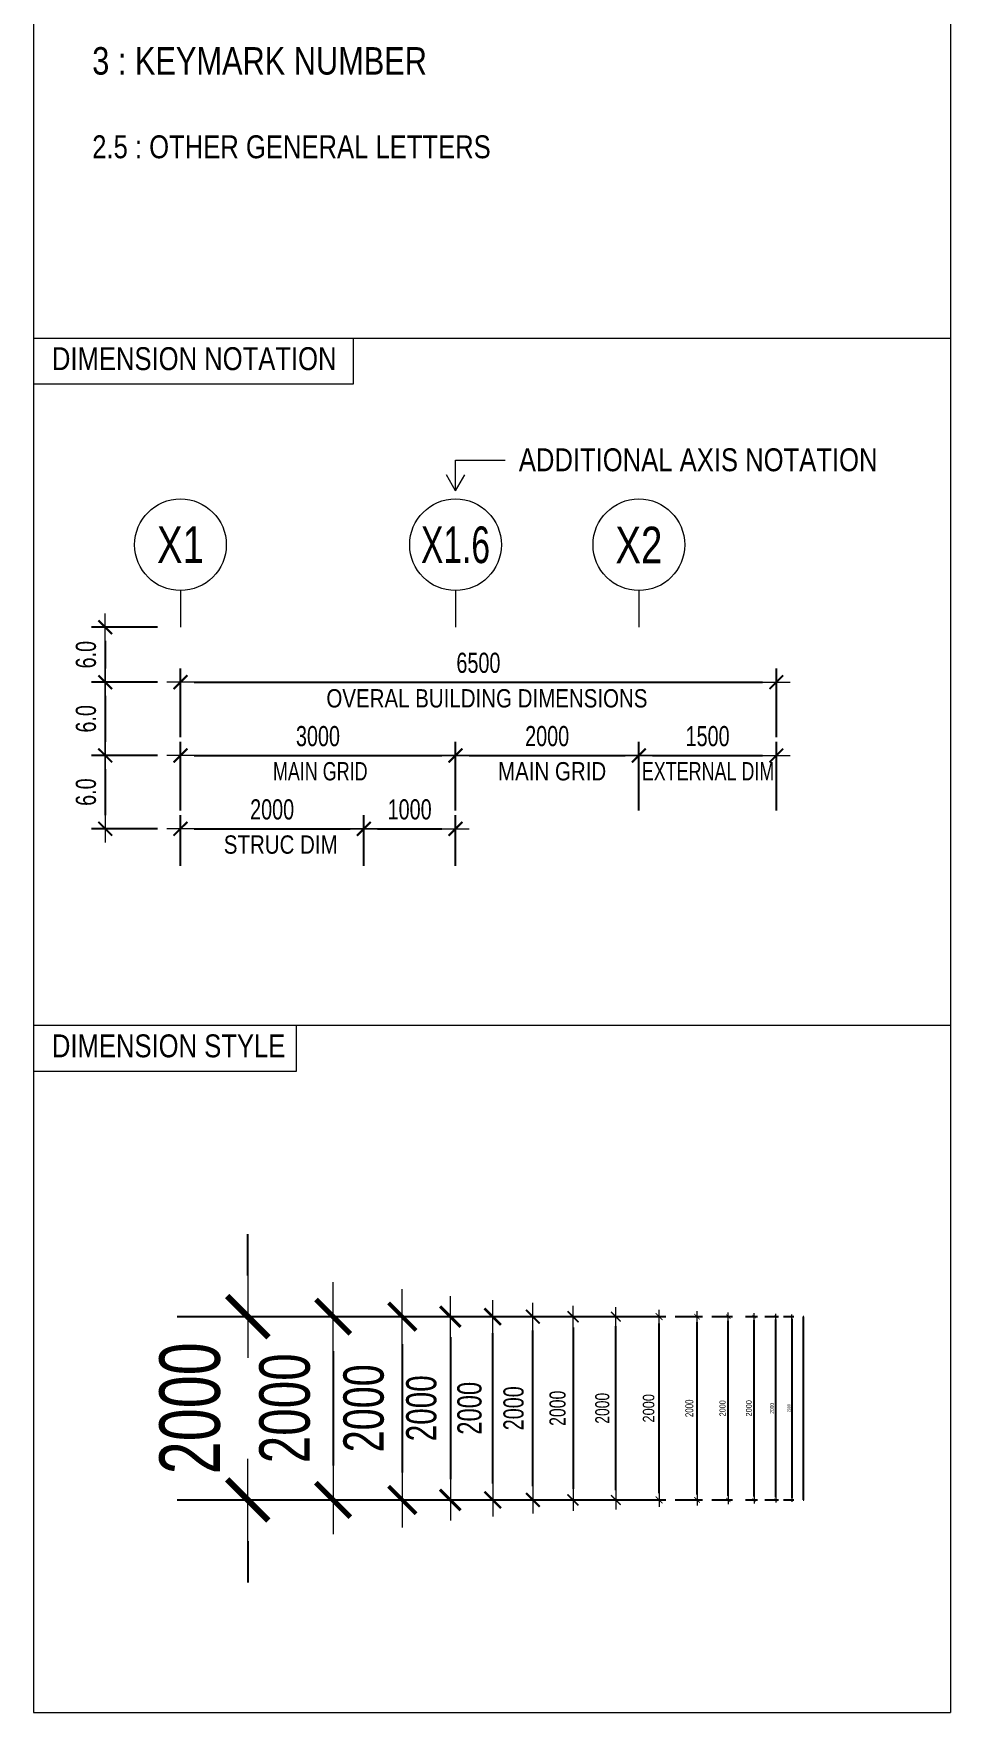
# Model space of a CAD drawing. Header units: millimetres. Extents: x -134772 to 596971, y -129535 to 35703.
# Drawn here: x -76319 to -66319, y -114535 to -96212 of the extents above; entities that cross this region are included whole.
import ezdxf
from ezdxf.enums import TextEntityAlignment as Align

# ---------------------------------------------------------------- set-up
doc = ezdxf.new("R2010")
doc.units = ezdxf.units.MM
doc.header["$MEASUREMENT"] = 0
doc.linetypes.add('CENTER2', pattern=[28.575, 19.05, -3.175, 3.175, -3.175])
doc.layers.get('Defpoints').update_dxf_attribs({"color": 252})
for name, color, linetype, lineweight in [('NDC_FRAME', 7, 'Continuous', 20), ('NDC_S_ANNO', 7, 'Continuous', 20), ('NDC_S_AXIS', 5, 'CENTER2', 15), ('NDC_S_DIM', 1, 'Continuous', 9), ('NDC_S_SYMBOL', 1, 'Continuous', 15), ('NDC_S_TEXT SYMBOL', 7, 'Continuous', 20), ('NDC_S_VN TEXT', 7, 'Continuous', 9)]:
    doc.layers.add(name, color=color, linetype=linetype, lineweight=lineweight)
doc.styles.add('ARIAL', font='arial.ttf', dxfattribs={"width": 0.8})
doc.styles.add('NDC_ANNO', font='', dxfattribs={"width": 0.8})
doc.styles.add('NDC_DIM', font='', dxfattribs={"width": 0.75})
doc.styles.add('NDC_VIE TXT', font='arial.ttf', dxfattribs={"width": 0.8})
doc.styles.get('NDC_ANNO').set_extended_font_data('Dotum')
doc.styles.get('NDC_DIM').set_extended_font_data('Dotum')
doc.dimstyles.new('NDC_dim_100', dxfattribs={"dimscale": 100, "dimtxt": 2.2, "dimasz": 1.5, "dimexe": 1.5, "dimexo": 2.5, "dimgap": 1, "dimtad": 1, "dimdec": 0, "dimzin": 0, "dimdsep": 46, "dimtxsty": 'NDC_DIM', "dimblk": 'DIMMARK', "dimcen": 0.09, "dimdle": 1.2, "dimclrd": 1, "dimclre": 1, "dimclrt": 3, "dimadec": 0, "dimazin": 0, "dimtfac": 1, "dimtdec": 0, "dimtix": 1, "dimtofl": 0, "dimtmove": 0, "dimatfit": 3, "dimfxl": 6, "dimfxlon": 1, "dimtolj": 1, "dimtzin": 0, "dimarcsym": 0})
doc.dimstyles.new('NDC_dim_120', dxfattribs={"dimscale": 120, "dimtxt": 2.2, "dimasz": 1.5, "dimexe": 1.5, "dimexo": 2.5, "dimgap": 1, "dimtad": 1, "dimdec": 0, "dimzin": 0, "dimdsep": 46, "dimtxsty": 'NDC_DIM', "dimblk": 'DIMMARK', "dimcen": 0.09, "dimdle": 1.2, "dimclrd": 1, "dimclre": 1, "dimclrt": 3, "dimadec": 0, "dimazin": 0, "dimtfac": 1, "dimtdec": 0, "dimtix": 1, "dimtofl": 0, "dimtmove": 0, "dimatfit": 3, "dimfxl": 6, "dimfxlon": 1, "dimtolj": 1, "dimtzin": 0, "dimarcsym": 0})
doc.dimstyles.new('NDC_dim_15', dxfattribs={"dimscale": 15, "dimtxt": 2.2, "dimasz": 1.5, "dimexe": 1.5, "dimexo": 2.5, "dimgap": 1, "dimtad": 1, "dimdec": 0, "dimzin": 0, "dimdsep": 46, "dimtxsty": 'NDC_DIM', "dimblk": 'DIMMARK', "dimcen": 0.09, "dimdle": 1.2, "dimclrd": 1, "dimclre": 1, "dimclrt": 3, "dimadec": 0, "dimazin": 0, "dimtfac": 1, "dimtdec": 0, "dimtix": 1, "dimtofl": 0, "dimtmove": 0, "dimatfit": 3, "dimfxl": 6, "dimfxlon": 1, "dimtolj": 1, "dimtzin": 0, "dimarcsym": 0})
doc.dimstyles.new('NDC_dim_150', dxfattribs={"dimscale": 150, "dimtxt": 2.2, "dimasz": 1.5, "dimexe": 1.5, "dimexo": 2.5, "dimgap": 1, "dimtad": 1, "dimdec": 0, "dimzin": 0, "dimdsep": 46, "dimtxsty": 'NDC_DIM', "dimblk": 'DIMMARK', "dimcen": 0.09, "dimdle": 1.2, "dimclrd": 1, "dimclre": 1, "dimclrt": 3, "dimadec": 0, "dimazin": 0, "dimtfac": 1, "dimtdec": 0, "dimtix": 1, "dimtofl": 0, "dimtmove": 0, "dimatfit": 3, "dimfxl": 6, "dimfxlon": 1, "dimtolj": 1, "dimtzin": 0, "dimarcsym": 0})
doc.dimstyles.new('NDC_dim_20', dxfattribs={"dimscale": 20, "dimtxt": 2.2, "dimasz": 1.5, "dimexe": 1.5, "dimexo": 2.5, "dimgap": 1, "dimtad": 1, "dimdec": 0, "dimzin": 0, "dimdsep": 46, "dimtxsty": 'NDC_DIM', "dimblk": 'DIMMARK', "dimcen": 0.09, "dimdle": 1.2, "dimclrd": 1, "dimclre": 1, "dimclrt": 3, "dimadec": 0, "dimazin": 0, "dimtfac": 1, "dimtdec": 0, "dimtix": 1, "dimtofl": 0, "dimtmove": 0, "dimatfit": 3, "dimfxl": 6, "dimfxlon": 1, "dimtolj": 1, "dimtzin": 0, "dimarcsym": 0})
doc.dimstyles.new('NDC_dim_200', dxfattribs={"dimscale": 200, "dimtxt": 2.2, "dimasz": 1.5, "dimexe": 1.5, "dimexo": 2.5, "dimgap": 1, "dimtad": 1, "dimdec": 0, "dimzin": 0, "dimdsep": 46, "dimtxsty": 'NDC_DIM', "dimblk": 'DIMMARK', "dimcen": 0.09, "dimdle": 1.2, "dimclrd": 1, "dimclre": 1, "dimclrt": 3, "dimadec": 0, "dimazin": 0, "dimtfac": 1, "dimtdec": 0, "dimtix": 1, "dimtofl": 0, "dimtmove": 0, "dimatfit": 3, "dimfxl": 6, "dimfxlon": 1, "dimtolj": 1, "dimtzin": 0, "dimarcsym": 0})
doc.dimstyles.new('NDC_dim_25', dxfattribs={"dimscale": 25, "dimtxt": 2.5, "dimasz": 1.5, "dimexe": 1.5, "dimexo": 0, "dimgap": 1, "dimtad": 1, "dimdec": 0, "dimzin": 0, "dimdsep": 46, "dimtxsty": 'ARIAL', "dimblk": 'DIMMARK', "dimcen": 0.09, "dimdle": 1.2, "dimclrd": 1, "dimclre": 1, "dimclrt": 3, "dimadec": 0, "dimazin": 0, "dimtfac": 1, "dimtdec": 0, "dimtix": 1, "dimtofl": 0, "dimtmove": 0, "dimatfit": 3, "dimfxl": 3.75, "dimfxlon": 1, "dimtolj": 1, "dimtzin": 0, "dimarcsym": 0})
doc.dimstyles.new('NDC_dim_250', dxfattribs={"dimscale": 250, "dimtxt": 2.2, "dimasz": 1.5, "dimexe": 1.5, "dimexo": 2.5, "dimgap": 1, "dimtad": 1, "dimdec": 0, "dimzin": 0, "dimdsep": 46, "dimtxsty": 'NDC_DIM', "dimblk": 'DIMMARK', "dimcen": 0.09, "dimdle": 1.2, "dimclrd": 1, "dimclre": 1, "dimclrt": 3, "dimadec": 0, "dimazin": 0, "dimtfac": 1, "dimtdec": 0, "dimtix": 1, "dimtofl": 0, "dimtmove": 0, "dimatfit": 3, "dimfxl": 6, "dimfxlon": 1, "dimtolj": 1, "dimtzin": 0, "dimarcsym": 0})
doc.dimstyles.new('NDC_dim_30', dxfattribs={"dimscale": 30, "dimtxt": 2.2, "dimasz": 1.5, "dimexe": 1.5, "dimexo": 2.5, "dimgap": 1, "dimtad": 1, "dimdec": 0, "dimzin": 0, "dimdsep": 46, "dimtxsty": 'NDC_DIM', "dimblk": 'DIMMARK', "dimcen": 0.09, "dimdle": 1.2, "dimclrd": 1, "dimclre": 1, "dimclrt": 3, "dimadec": 0, "dimazin": 0, "dimtfac": 1, "dimtdec": 0, "dimtix": 1, "dimtofl": 0, "dimtmove": 0, "dimatfit": 3, "dimfxl": 6, "dimfxlon": 1, "dimtolj": 1, "dimtzin": 0, "dimarcsym": 0})
doc.dimstyles.new('NDC_dim_300', dxfattribs={"dimscale": 300, "dimtxt": 2.2, "dimasz": 1.5, "dimexe": 1.5, "dimexo": 2.5, "dimgap": 1, "dimtad": 1, "dimdec": 0, "dimzin": 0, "dimdsep": 46, "dimtxsty": 'NDC_DIM', "dimblk": 'DIMMARK', "dimcen": 0.09, "dimdle": 1.2, "dimclrd": 1, "dimclre": 1, "dimclrt": 3, "dimadec": 0, "dimazin": 0, "dimtfac": 1, "dimtdec": 0, "dimtix": 1, "dimtofl": 0, "dimtmove": 0, "dimatfit": 3, "dimfxl": 6, "dimfxlon": 1, "dimtolj": 1, "dimtzin": 0, "dimarcsym": 0})
doc.dimstyles.new('NDC_dim_40', dxfattribs={"dimscale": 40, "dimtxt": 2.2, "dimasz": 1.5, "dimexe": 1.5, "dimexo": 2.5, "dimgap": 1, "dimtad": 1, "dimdec": 0, "dimzin": 0, "dimdsep": 46, "dimtxsty": 'NDC_DIM', "dimblk": 'DIMMARK', "dimcen": 0.09, "dimdle": 1.2, "dimclrd": 1, "dimclre": 1, "dimclrt": 3, "dimadec": 0, "dimazin": 0, "dimtfac": 1, "dimtdec": 0, "dimtix": 1, "dimtofl": 0, "dimtmove": 0, "dimatfit": 3, "dimfxl": 6, "dimfxlon": 1, "dimtolj": 1, "dimtzin": 0, "dimarcsym": 0})
doc.dimstyles.new('NDC_dim_50', dxfattribs={"dimscale": 50, "dimtxt": 2.5, "dimasz": 1.5, "dimexe": 1.5, "dimexo": 0, "dimgap": 1, "dimtad": 1, "dimdec": 0, "dimzin": 0, "dimdsep": 46, "dimtxsty": 'ARIAL', "dimblk": 'DIMMARK', "dimcen": 0.09, "dimdle": 1.2, "dimclrd": 1, "dimclre": 1, "dimclrt": 3, "dimadec": 0, "dimazin": 0, "dimtfac": 1, "dimtdec": 0, "dimtix": 1, "dimtofl": 0, "dimtmove": 0, "dimatfit": 3, "dimfxl": 6, "dimtolj": 1, "dimtzin": 0, "dimarcsym": 0})
doc.dimstyles.new('NDC_dim_70', dxfattribs={"dimscale": 70, "dimtxt": 2.2, "dimasz": 1.5, "dimexe": 1.5, "dimexo": 2.5, "dimgap": 1, "dimtad": 1, "dimdec": 0, "dimzin": 0, "dimdsep": 46, "dimtxsty": 'NDC_DIM', "dimblk": 'DIMMARK', "dimcen": 0.09, "dimdle": 1.2, "dimclrd": 1, "dimclre": 1, "dimclrt": 3, "dimadec": 0, "dimazin": 0, "dimtfac": 1, "dimtdec": 0, "dimtix": 1, "dimtofl": 0, "dimtmove": 0, "dimatfit": 3, "dimfxl": 6, "dimfxlon": 1, "dimtolj": 1, "dimtzin": 0, "dimarcsym": 0})
doc.dimstyles.new('NDC_dim_80', dxfattribs={"dimscale": 80, "dimtxt": 2.2, "dimasz": 1.5, "dimexe": 1.5, "dimexo": 2.5, "dimgap": 1, "dimtad": 1, "dimdec": 0, "dimzin": 0, "dimdsep": 46, "dimtxsty": 'NDC_DIM', "dimblk": 'DIMMARK', "dimcen": 0.09, "dimdle": 1.2, "dimclrd": 1, "dimclre": 1, "dimclrt": 3, "dimadec": 0, "dimazin": 0, "dimtfac": 1, "dimtdec": 0, "dimtix": 1, "dimtofl": 0, "dimtmove": 0, "dimatfit": 3, "dimfxl": 6, "dimfxlon": 1, "dimtolj": 1, "dimtzin": 0, "dimarcsym": 0})
doc.dimstyles.new('NDC_dim_iso', dxfattribs={"dimtxt": 2.2, "dimasz": 1, "dimexe": 1.5, "dimexo": 2.5, "dimgap": 1, "dimtad": 1, "dimdec": 0, "dimzin": 0, "dimdsep": 46, "dimtxsty": 'NDC_DIM', "dimblk": 'DIMMARK', "dimcen": 0.09, "dimdle": 1.2, "dimclrd": 1, "dimclre": 1, "dimclrt": 3, "dimadec": 0, "dimazin": 0, "dimtfac": 1, "dimtdec": 0, "dimtix": 1, "dimtofl": 0, "dimtmove": 0, "dimatfit": 3, "dimfxl": 6, "dimfxlon": 1, "dimtolj": 1, "dimtzin": 0, "dimarcsym": 0})

# ---------------------------------------------------------------- blocks, each defined once
blk = doc.blocks.new('DIMMARK')
at = {"layer": 'NDC_S_DIM', "color": 1}
blk.add_line((-1.5, 0), (1, 0), dxfattribs=at)
at = {"layer": 'NDC_S_DIM', "color": 2, "const_width": 0.15}
blk.add_lwpolyline([(-0.5, -0.5), (0.5, 0.5)], dxfattribs=at)
blk = doc.blocks.new('*D250')
at = {"layer": 'Defpoints', "color": 0, "transparency": 16777216}
for p in [(-74559, -110216), (-70873, -110216), (-74559, -112216)]:
    blk.add_point(p, dxfattribs=at)
at = {"layer": 'NDC_S_DIM', "color": 1, "lineweight": -2, "transparency": 16777216}
for p, q in [((-71473, -110216), (-70723, -110216)), ((-70873, -112066), (-70873, -110366)), ((-71473, -112216), (-70723, -112216))]:
    blk.add_line(p, q, dxfattribs=at)
at = {"layer": 'NDC_S_DIM', "color": 1, "lineweight": -2, "transparency": 16777216, "xscale": 150, "yscale": 150, "zscale": 150}
for p, rotation in [((-70873, -110216), 90), ((-70873, -112216), 270)]:
    blk.add_blockref('DIMMARK', p, dxfattribs=dict(at, rotation=rotation))
at = {"layer": 'NDC_S_DIM', "color": 3, "transparency": 16777216, "insert": (-71083, -111216), "char_height": 220, "attachment_point": 5, "rotation": 90, "style": 'NDC_DIM'}
blk.add_mtext('\\A1;2000', dxfattribs=at)
blk = doc.blocks.new('*D251')
at = {"layer": 'Defpoints', "color": 0, "transparency": 16777216}
for p in [(-74559, -110216), (-69968, -110216), (-74559, -112216)]:
    blk.add_point(p, dxfattribs=at)
at = {"layer": 'NDC_S_DIM', "color": 1, "lineweight": -2, "transparency": 16777216}
for p, q in [((-70388, -110216), (-69863, -110216)), ((-69968, -112111), (-69968, -110321)), ((-70388, -112216), (-69863, -112216))]:
    blk.add_line(p, q, dxfattribs=at)
at = {"layer": 'NDC_S_DIM', "color": 1, "lineweight": -2, "transparency": 16777216, "xscale": 105, "yscale": 105, "zscale": 105}
for p, rotation in [((-69968, -110216), 90), ((-69968, -112216), 270)]:
    blk.add_blockref('DIMMARK', p, dxfattribs=dict(at, rotation=rotation))
at = {"layer": 'NDC_S_DIM', "color": 3, "transparency": 16777216, "insert": (-70115, -111216), "char_height": 154, "attachment_point": 5, "rotation": 90, "style": 'NDC_DIM'}
blk.add_mtext('\\A1;2000', dxfattribs=at)
blk = doc.blocks.new('*D252')
at = {"layer": 'Defpoints', "color": 0, "transparency": 16777216}
for p in [(-74559, -110216), (-69496, -110216), (-74559, -112216)]:
    blk.add_point(p, dxfattribs=at)
at = {"layer": 'NDC_S_DIM', "color": 1, "lineweight": -2, "transparency": 16777216}
for p, q in [((-74559, -110216), (-69421, -110216)), ((-69496, -112141), (-69496, -110291)), ((-74559, -112216), (-69421, -112216))]:
    blk.add_line(p, q, dxfattribs=at)
at = {"layer": 'NDC_S_DIM', "color": 1, "lineweight": -2, "transparency": 16777216, "xscale": 75, "yscale": 75, "zscale": 75}
for p, rotation in [((-69496, -110216), 90), ((-69496, -112216), 270)]:
    blk.add_blockref('DIMMARK', p, dxfattribs=dict(at, rotation=rotation))
at = {"layer": 'NDC_S_DIM', "color": 3, "transparency": 16777216, "insert": (-69610, -111216), "char_height": 125, "attachment_point": 5, "rotation": 90, "style": 'ARIAL'}
blk.add_mtext('\\A1;2000', dxfattribs=at)
blk = doc.blocks.new('*D253')
at = {"layer": 'Defpoints', "color": 0, "transparency": 16777216}
for p in [(-74559, -110216), (-69082, -110216), (-74559, -112216)]:
    blk.add_point(p, dxfattribs=at)
at = {"layer": 'NDC_S_DIM', "color": 1, "lineweight": -2, "transparency": 16777216}
for p, q in [((-69322, -110216), (-69022, -110216)), ((-69082, -112156), (-69082, -110276)), ((-69322, -112216), (-69022, -112216))]:
    blk.add_line(p, q, dxfattribs=at)
at = {"layer": 'NDC_S_DIM', "color": 1, "lineweight": -2, "transparency": 16777216, "xscale": 60, "yscale": 60, "zscale": 60}
for p, rotation in [((-69082, -110216), 90), ((-69082, -112216), 270)]:
    blk.add_blockref('DIMMARK', p, dxfattribs=dict(at, rotation=rotation))
at = {"layer": 'NDC_S_DIM', "color": 3, "transparency": 16777216, "insert": (-69166, -111216), "char_height": 88, "attachment_point": 5, "rotation": 90, "style": 'NDC_DIM'}
blk.add_mtext('\\A1;2000', dxfattribs=at)
blk = doc.blocks.new('*D254')
at = {"layer": 'Defpoints', "color": 0, "transparency": 16777216}
for p in [(-74559, -110216), (-68741, -110216), (-74559, -112216)]:
    blk.add_point(p, dxfattribs=at)
at = {"layer": 'NDC_S_DIM', "color": 1, "lineweight": -2, "transparency": 16777216}
for p, q in [((-68921, -110216), (-68696, -110216)), ((-68741, -112171), (-68741, -110261)), ((-68921, -112216), (-68696, -112216))]:
    blk.add_line(p, q, dxfattribs=at)
at = {"layer": 'NDC_S_DIM', "color": 1, "lineweight": -2, "transparency": 16777216, "xscale": 45, "yscale": 45, "zscale": 45}
for p, rotation in [((-68741, -110216), 90), ((-68741, -112216), 270)]:
    blk.add_blockref('DIMMARK', p, dxfattribs=dict(at, rotation=rotation))
at = {"layer": 'NDC_S_DIM', "color": 3, "transparency": 16777216, "insert": (-68804, -111216), "char_height": 66, "attachment_point": 5, "rotation": 90, "style": 'NDC_DIM'}
blk.add_mtext('\\A1;2000', dxfattribs=at)
blk = doc.blocks.new('*D255')
at = {"layer": 'Defpoints', "color": 0, "transparency": 16777216}
for p in [(-74559, -110216), (-68460, -110216), (-74559, -112216)]:
    blk.add_point(p, dxfattribs=at)
at = {"layer": 'NDC_S_DIM', "color": 1, "lineweight": -2, "transparency": 16777216}
for p, q in [((-68554, -110216), (-68423, -110216)), ((-68460, -112178), (-68460, -110253)), ((-68554, -112216), (-68423, -112216))]:
    blk.add_line(p, q, dxfattribs=at)
at = {"layer": 'NDC_S_DIM', "color": 1, "lineweight": -2, "transparency": 16777216, "xscale": 37.5, "yscale": 37.5, "zscale": 37.5}
for p, rotation in [((-68460, -110216), 90), ((-68460, -112216), 270)]:
    blk.add_blockref('DIMMARK', p, dxfattribs=dict(at, rotation=rotation))
at = {"layer": 'NDC_S_DIM', "color": 3, "transparency": 16777216, "insert": (-68517, -111216), "char_height": 62.5, "attachment_point": 5, "rotation": 90, "style": 'ARIAL'}
blk.add_mtext('\\A1;2000', dxfattribs=at)
blk = doc.blocks.new('*D256')
at = {"layer": 'Defpoints', "color": 0, "transparency": 16777216}
for p in [(-74559, -110216), (-68223, -110216), (-74559, -112216)]:
    blk.add_point(p, dxfattribs=at)
at = {"layer": 'NDC_S_DIM', "color": 1, "lineweight": -2, "transparency": 16777216}
for p, q in [((-68343, -110216), (-68193, -110216)), ((-68223, -112186), (-68223, -110246)), ((-68343, -112216), (-68193, -112216))]:
    blk.add_line(p, q, dxfattribs=at)
at = {"layer": 'NDC_S_DIM', "color": 1, "lineweight": -2, "transparency": 16777216, "xscale": 30, "yscale": 30, "zscale": 30}
for p, rotation in [((-68223, -110216), 90), ((-68223, -112216), 270)]:
    blk.add_blockref('DIMMARK', p, dxfattribs=dict(at, rotation=rotation))
at = {"layer": 'NDC_S_DIM', "color": 3, "transparency": 16777216, "insert": (-68265, -111216), "char_height": 44, "attachment_point": 5, "rotation": 90, "style": 'NDC_DIM'}
blk.add_mtext('\\A1;2000', dxfattribs=at)
blk = doc.blocks.new('*D257')
at = {"layer": 'Defpoints', "color": 0, "transparency": 16777216}
for p in [(-74559, -110216), (-67920, -110216), (-74559, -112216)]:
    blk.add_point(p, dxfattribs=at)
at = {"layer": 'NDC_S_DIM', "color": 1, "lineweight": -2, "transparency": 16777216}
for p, q in [((-67926, -110216), (-67918, -110216)), ((-67920, -112215), (-67920, -110217)), ((-67926, -112216), (-67918, -112216))]:
    blk.add_line(p, q, dxfattribs=at)
for p, rotation in [((-67920, -110216), 90), ((-67920, -112216), 270)]:
    blk.add_blockref('DIMMARK', p, dxfattribs=dict(at, rotation=rotation))
at = {"layer": 'NDC_S_DIM', "color": 3, "transparency": 16777216, "insert": (-67922, -111216), "char_height": 2.2, "attachment_point": 5, "rotation": 90, "style": 'NDC_DIM'}
blk.add_mtext('\\A1;2000', dxfattribs=at)
blk = doc.blocks.new('*D244')
at = {"layer": 'Defpoints', "color": 0, "transparency": 16777216}
for p in [(-74559, -110216), (-74559, -112216), (-71773, -112216)]:
    blk.add_point(p, dxfattribs=at)
at = {"layer": 'NDC_S_DIM', "color": 1, "lineweight": -2, "transparency": 16777216}
for p, q in [((-72673, -110216), (-71548, -110216)), ((-71773, -110441), (-71773, -111991)), ((-72673, -112216), (-71548, -112216))]:
    blk.add_line(p, q, dxfattribs=at)
at = {"layer": 'NDC_S_DIM', "color": 1, "lineweight": -2, "transparency": 16777216, "xscale": 225, "yscale": 225, "zscale": 225}
for p, rotation in [((-71773, -110216), 90), ((-71773, -112216), 270)]:
    blk.add_blockref('DIMMARK', p, dxfattribs=dict(at, rotation=rotation))
at = {"layer": 'NDC_S_DIM', "color": 3, "transparency": 16777216, "insert": (-72088, -111216), "char_height": 330, "attachment_point": 5, "rotation": 90, "style": 'NDC_DIM'}
blk.add_mtext('\\A1;2000', dxfattribs=at)
blk = doc.blocks.new('*D245')
at = {"layer": 'Defpoints', "color": 0, "transparency": 16777216}
for p in [(-74559, -110216), (-74559, -112216), (-72297, -112216)]:
    blk.add_point(p, dxfattribs=at)
at = {"layer": 'NDC_S_DIM', "color": 1, "lineweight": -2, "transparency": 16777216}
for p, q in [((-73497, -110216), (-71997, -110216)), ((-72297, -110516), (-72297, -111916)), ((-73497, -112216), (-71997, -112216))]:
    blk.add_line(p, q, dxfattribs=at)
at = {"layer": 'NDC_S_DIM', "color": 1, "lineweight": -2, "transparency": 16777216, "xscale": 300, "yscale": 300, "zscale": 300}
for p, rotation in [((-72297, -110216), 90), ((-72297, -112216), 270)]:
    blk.add_blockref('DIMMARK', p, dxfattribs=dict(at, rotation=rotation))
at = {"layer": 'NDC_S_DIM', "color": 3, "transparency": 16777216, "insert": (-72717, -111216), "char_height": 440, "attachment_point": 5, "rotation": 90, "style": 'NDC_DIM'}
blk.add_mtext('\\A1;2000', dxfattribs=at)
blk = doc.blocks.new('*D246')
at = {"layer": 'Defpoints', "color": 0, "transparency": 16777216}
for p in [(-74559, -110216), (-74559, -112216), (-68048, -112216)]:
    blk.add_point(p, dxfattribs=at)
at = {"layer": 'NDC_S_DIM', "color": 1, "lineweight": -2, "transparency": 16777216}
for p, q in [((-68138, -110216), (-68026, -110216)), ((-68048, -110238), (-68048, -112193)), ((-68138, -112216), (-68026, -112216))]:
    blk.add_line(p, q, dxfattribs=at)
at = {"layer": 'NDC_S_DIM', "color": 1, "lineweight": -2, "transparency": 16777216, "xscale": 22.5, "yscale": 22.5, "zscale": 22.5}
for p, rotation in [((-68048, -110216), 90), ((-68048, -112216), 270)]:
    blk.add_blockref('DIMMARK', p, dxfattribs=dict(at, rotation=rotation))
at = {"layer": 'NDC_S_DIM', "color": 3, "transparency": 16777216, "insert": (-68080, -111216), "char_height": 33, "attachment_point": 5, "rotation": 90, "style": 'NDC_DIM'}
blk.add_mtext('\\A1;2000', dxfattribs=at)
blk = doc.blocks.new('*D258')
at = {"layer": 'Defpoints', "color": 0, "transparency": 16777216}
for p in [(-74559, -110216), (-74559, -112216), (-70435, -112216)]:
    blk.add_point(p, dxfattribs=at)
at = {"layer": 'NDC_S_DIM', "color": 1, "lineweight": -2, "transparency": 16777216}
for p, q in [((-70915, -110216), (-70315, -110216)), ((-70435, -110336), (-70435, -112096)), ((-70915, -112216), (-70315, -112216))]:
    blk.add_line(p, q, dxfattribs=at)
at = {"layer": 'NDC_S_DIM', "color": 1, "lineweight": -2, "transparency": 16777216, "xscale": 120, "yscale": 120, "zscale": 120}
for p, rotation in [((-70435, -110216), 90), ((-70435, -112216), 270)]:
    blk.add_blockref('DIMMARK', p, dxfattribs=dict(at, rotation=rotation))
at = {"layer": 'NDC_S_DIM', "color": 3, "transparency": 16777216, "insert": (-70603, -111216), "char_height": 176, "attachment_point": 5, "rotation": 90, "style": 'NDC_DIM'}
blk.add_mtext('\\A1;2000', dxfattribs=at)
blk = doc.blocks.new('*D247')
at = {"layer": 'Defpoints', "color": 0, "transparency": 16777216}
for p in [(-74559, -110216), (-71311, -110216), (-74559, -112216)]:
    blk.add_point(p, dxfattribs=at)
at = {"layer": 'NDC_S_DIM', "color": 1, "lineweight": -2, "transparency": 16777216}
for p, q in [((-72031, -110216), (-71131, -110216)), ((-71311, -112036), (-71311, -110396)), ((-72031, -112216), (-71131, -112216))]:
    blk.add_line(p, q, dxfattribs=at)
at = {"layer": 'NDC_S_DIM', "color": 1, "lineweight": -2, "transparency": 16777216, "xscale": 180, "yscale": 180, "zscale": 180}
for p, rotation in [((-71311, -110216), 90), ((-71311, -112216), 270)]:
    blk.add_blockref('DIMMARK', p, dxfattribs=dict(at, rotation=rotation))
at = {"layer": 'NDC_S_DIM', "color": 3, "transparency": 16777216, "insert": (-71563, -111216), "char_height": 264, "attachment_point": 5, "rotation": 90, "style": 'NDC_DIM'}
blk.add_mtext('\\A1;2000', dxfattribs=at)
blk = doc.blocks.new('*D248')
at = {"layer": 'Defpoints', "color": 0, "transparency": 16777216}
for p in [(-75504, -110216), (-75504, -112216), (-73982, -112216)]:
    blk.add_point(p, dxfattribs=at)
at = {"layer": 'NDC_S_DIM', "color": 1, "lineweight": -2, "transparency": 16777216}
for p, q in [((-73982, -109766), (-73982, -109316)), ((-74754, -110216), (-73532, -110216)), ((-74754, -112216), (-73532, -112216)), ((-73982, -112666), (-73982, -113116))]:
    blk.add_line(p, q, dxfattribs=at)
at = {"layer": 'NDC_S_DIM', "color": 1, "lineweight": -2, "transparency": 16777216, "xscale": 450, "yscale": 450, "zscale": 450}
for p, rotation in [((-73982, -110216), 270), ((-73982, -112216), 90)]:
    blk.add_blockref('DIMMARK', p, dxfattribs=dict(at, rotation=rotation))
at = {"layer": 'NDC_S_DIM', "color": 3, "transparency": 16777216, "insert": (-74612, -111216), "char_height": 660, "attachment_point": 5, "rotation": 90, "style": 'NDC_DIM'}
blk.add_mtext('\\A1;2000', dxfattribs=at)
blk = doc.blocks.new('*D249')
at = {"layer": 'Defpoints', "color": 0, "transparency": 16777216}
for p in [(-75504, -110216), (-75504, -112216), (-73052, -112216)]:
    blk.add_point(p, dxfattribs=at)
at = {"layer": 'NDC_S_DIM', "color": 1, "lineweight": -2, "transparency": 16777216}
for p, q in [((-74552, -110216), (-72677, -110216)), ((-73052, -110591), (-73052, -111841)), ((-74552, -112216), (-72677, -112216))]:
    blk.add_line(p, q, dxfattribs=at)
at = {"layer": 'NDC_S_DIM', "color": 1, "lineweight": -2, "transparency": 16777216, "xscale": 375, "yscale": 375, "zscale": 375}
for p, rotation in [((-73052, -110216), 90), ((-73052, -112216), 270)]:
    blk.add_blockref('DIMMARK', p, dxfattribs=dict(at, rotation=rotation))
at = {"layer": 'NDC_S_DIM', "color": 3, "transparency": 16777216, "insert": (-73578, -111216), "char_height": 550, "attachment_point": 5, "rotation": 90, "style": 'NDC_DIM'}
blk.add_mtext('\\A1;2000', dxfattribs=at)
blk = doc.blocks.new('*D260')
at = {"layer": 'Defpoints', "color": 0, "transparency": 16777216}
for p in [(-72717, -104891), (-74717, -105547), (-72717, -105547)]:
    blk.add_point(p, dxfattribs=at)
at = {"layer": 'NDC_S_DIM', "color": 1, "lineweight": -2, "transparency": 16777216}
for p, q in [((-74717, -105297), (-74717, -104741)), ((-72717, -105297), (-72717, -104741)), ((-74567, -104891), (-72867, -104891))]:
    blk.add_line(p, q, dxfattribs=at)
at = {"layer": 'NDC_S_DIM', "color": 1, "lineweight": -2, "transparency": 16777216, "xscale": 150, "yscale": 150, "zscale": 150, "rotation": 180}
blk.add_blockref('DIMMARK', (-74717, -104891), dxfattribs=at)
at = {"layer": 'NDC_S_DIM', "color": 1, "lineweight": -2, "transparency": 16777216, "xscale": 150, "yscale": 150, "zscale": 150}
blk.add_blockref('DIMMARK', (-72717, -104891), dxfattribs=at)
at = {"layer": 'NDC_S_DIM', "color": 3, "transparency": 16777216, "insert": (-73717, -104681), "char_height": 220, "attachment_point": 5, "style": 'NDC_DIM'}
blk.add_mtext('\\A1;2000', dxfattribs=at)
blk = doc.blocks.new('*D261')
at = {"layer": 'Defpoints', "color": 0, "transparency": 16777216}
for p in [(-71717, -104091), (-74717, -105547), (-71717, -105547)]:
    blk.add_point(p, dxfattribs=at)
at = {"layer": 'NDC_S_DIM', "color": 1, "lineweight": -2, "transparency": 16777216}
for p, q in [((-74717, -104691), (-74717, -103941)), ((-71717, -104691), (-71717, -103941)), ((-74567, -104091), (-71867, -104091))]:
    blk.add_line(p, q, dxfattribs=at)
at = {"layer": 'NDC_S_DIM', "color": 1, "lineweight": -2, "transparency": 16777216, "xscale": 150, "yscale": 150, "zscale": 150, "rotation": 180}
blk.add_blockref('DIMMARK', (-74717, -104091), dxfattribs=at)
at = {"layer": 'NDC_S_DIM', "color": 1, "lineweight": -2, "transparency": 16777216, "xscale": 150, "yscale": 150, "zscale": 150}
blk.add_blockref('DIMMARK', (-71717, -104091), dxfattribs=at)
at = {"layer": 'NDC_S_DIM', "color": 3, "transparency": 16777216, "insert": (-73217, -103881), "char_height": 220, "attachment_point": 5, "style": 'NDC_DIM'}
blk.add_mtext('\\A1;3000', dxfattribs=at)
blk = doc.blocks.new('*D262')
at = {"layer": 'Defpoints', "color": 0, "transparency": 16777216}
for p in [(-68217, -103291), (-74717, -105547), (-68217, -105547)]:
    blk.add_point(p, dxfattribs=at)
at = {"layer": 'NDC_S_DIM', "color": 1, "lineweight": -2, "transparency": 16777216}
for p, q in [((-74717, -103891), (-74717, -103141)), ((-68217, -103891), (-68217, -103141)), ((-74567, -103291), (-68367, -103291))]:
    blk.add_line(p, q, dxfattribs=at)
at = {"layer": 'NDC_S_DIM', "color": 1, "lineweight": -2, "transparency": 16777216, "xscale": 150, "yscale": 150, "zscale": 150, "rotation": 180}
blk.add_blockref('DIMMARK', (-74717, -103291), dxfattribs=at)
at = {"layer": 'NDC_S_DIM', "color": 1, "lineweight": -2, "transparency": 16777216, "xscale": 150, "yscale": 150, "zscale": 150}
blk.add_blockref('DIMMARK', (-68217, -103291), dxfattribs=at)
at = {"layer": 'NDC_S_DIM', "color": 3, "transparency": 16777216, "insert": (-71467, -103081), "char_height": 220, "attachment_point": 5, "style": 'NDC_DIM'}
blk.add_mtext('\\A1;6500', dxfattribs=at)
blk = doc.blocks.new('*D263')
at = {"layer": 'Defpoints', "color": 0, "transparency": 16777216}
for p in [(-74717, -104091), (-75537, -104891), (-74717, -104891)]:
    blk.add_point(p, dxfattribs=at)
at = {"layer": 'NDC_S_DIM', "color": 1, "lineweight": -2, "transparency": 16777216}
for p, q in [((-74967, -104091), (-75687, -104091)), ((-75537, -104241), (-75537, -104741)), ((-74967, -104891), (-75687, -104891))]:
    blk.add_line(p, q, dxfattribs=at)
at = {"layer": 'NDC_S_DIM', "color": 1, "lineweight": -2, "transparency": 16777216, "xscale": 150, "yscale": 150, "zscale": 150}
for p, rotation in [((-75537, -104091), 90), ((-75537, -104891), 270)]:
    blk.add_blockref('DIMMARK', p, dxfattribs=dict(at, rotation=rotation))
at = {"layer": 'NDC_S_DIM', "color": 3, "transparency": 16777216, "insert": (-75747, -104491), "char_height": 220, "attachment_point": 5, "rotation": 90, "style": 'NDC_DIM'}
blk.add_mtext('\\A1;6.0', dxfattribs=at)
blk = doc.blocks.new('*D264')
at = {"layer": 'Defpoints', "color": 0, "transparency": 16777216}
for p in [(-74717, -103291), (-75537, -104091), (-74717, -104091)]:
    blk.add_point(p, dxfattribs=at)
at = {"layer": 'NDC_S_DIM', "color": 1, "lineweight": -2, "transparency": 16777216}
for p, q in [((-74967, -103291), (-75687, -103291)), ((-75537, -103441), (-75537, -103941)), ((-74967, -104091), (-75687, -104091))]:
    blk.add_line(p, q, dxfattribs=at)
at = {"layer": 'NDC_S_DIM', "color": 1, "lineweight": -2, "transparency": 16777216, "xscale": 150, "yscale": 150, "zscale": 150}
for p, rotation in [((-75537, -103291), 90), ((-75537, -104091), 270)]:
    blk.add_blockref('DIMMARK', p, dxfattribs=dict(at, rotation=rotation))
at = {"layer": 'NDC_S_DIM', "color": 3, "transparency": 16777216, "insert": (-75747, -103691), "char_height": 220, "attachment_point": 5, "rotation": 90, "style": 'NDC_DIM'}
blk.add_mtext('\\A1;6.0', dxfattribs=at)
blk = doc.blocks.new('*D265')
at = {"layer": 'Defpoints', "color": 0, "transparency": 16777216}
for p in [(-69717, -104091), (-71717, -105547), (-69717, -105547)]:
    blk.add_point(p, dxfattribs=at)
at = {"layer": 'NDC_S_DIM', "color": 1, "lineweight": -2, "transparency": 16777216}
for p, q in [((-71717, -104691), (-71717, -103941)), ((-69717, -104691), (-69717, -103941)), ((-71567, -104091), (-69867, -104091))]:
    blk.add_line(p, q, dxfattribs=at)
at = {"layer": 'NDC_S_DIM', "color": 1, "lineweight": -2, "transparency": 16777216, "xscale": 150, "yscale": 150, "zscale": 150, "rotation": 180}
blk.add_blockref('DIMMARK', (-71717, -104091), dxfattribs=at)
at = {"layer": 'NDC_S_DIM', "color": 1, "lineweight": -2, "transparency": 16777216, "xscale": 150, "yscale": 150, "zscale": 150}
blk.add_blockref('DIMMARK', (-69717, -104091), dxfattribs=at)
at = {"layer": 'NDC_S_DIM', "color": 3, "transparency": 16777216, "insert": (-70717, -103881), "char_height": 220, "attachment_point": 5, "style": 'NDC_DIM'}
blk.add_mtext('\\A1;2000', dxfattribs=at)
blk = doc.blocks.new('*D266')
at = {"layer": 'Defpoints', "color": 0, "transparency": 16777216}
for p in [(-68217, -104091), (-69717, -105547), (-68217, -105547)]:
    blk.add_point(p, dxfattribs=at)
at = {"layer": 'NDC_S_DIM', "color": 1, "lineweight": -2, "transparency": 16777216}
for p, q in [((-69717, -104691), (-69717, -103941)), ((-68217, -104691), (-68217, -103941)), ((-69567, -104091), (-68367, -104091))]:
    blk.add_line(p, q, dxfattribs=at)
at = {"layer": 'NDC_S_DIM', "color": 1, "lineweight": -2, "transparency": 16777216, "xscale": 150, "yscale": 150, "zscale": 150, "rotation": 180}
blk.add_blockref('DIMMARK', (-69717, -104091), dxfattribs=at)
at = {"layer": 'NDC_S_DIM', "color": 1, "lineweight": -2, "transparency": 16777216, "xscale": 150, "yscale": 150, "zscale": 150}
blk.add_blockref('DIMMARK', (-68217, -104091), dxfattribs=at)
at = {"layer": 'NDC_S_DIM', "color": 3, "transparency": 16777216, "insert": (-68967, -103881), "char_height": 220, "attachment_point": 5, "style": 'NDC_DIM'}
blk.add_mtext('\\A1;1500', dxfattribs=at)
blk = doc.blocks.new('*D267')
at = {"layer": 'Defpoints', "color": 0, "transparency": 16777216}
for p in [(-71717, -104891), (-72717, -105547), (-71717, -105547)]:
    blk.add_point(p, dxfattribs=at)
at = {"layer": 'NDC_S_DIM', "color": 1, "lineweight": -2, "transparency": 16777216}
for p, q in [((-72717, -105297), (-72717, -104741)), ((-71717, -105297), (-71717, -104741)), ((-72567, -104891), (-71867, -104891))]:
    blk.add_line(p, q, dxfattribs=at)
at = {"layer": 'NDC_S_DIM', "color": 1, "lineweight": -2, "transparency": 16777216, "xscale": 150, "yscale": 150, "zscale": 150, "rotation": 180}
blk.add_blockref('DIMMARK', (-72717, -104891), dxfattribs=at)
at = {"layer": 'NDC_S_DIM', "color": 1, "lineweight": -2, "transparency": 16777216, "xscale": 150, "yscale": 150, "zscale": 150}
blk.add_blockref('DIMMARK', (-71717, -104891), dxfattribs=at)
at = {"layer": 'NDC_S_DIM', "color": 3, "transparency": 16777216, "insert": (-72217, -104681), "char_height": 220, "attachment_point": 5, "style": 'NDC_DIM'}
blk.add_mtext('\\A1;1000', dxfattribs=at)
blk = doc.blocks.new('*D268')
at = {"layer": 'Defpoints', "color": 0, "transparency": 16777216}
for p in [(-74717, -102691), (-75537, -103291), (-74717, -103291)]:
    blk.add_point(p, dxfattribs=at)
at = {"layer": 'NDC_S_DIM', "color": 1, "lineweight": -2, "transparency": 16777216}
for p, q in [((-74967, -102691), (-75687, -102691)), ((-75537, -102841), (-75537, -103141)), ((-74967, -103291), (-75687, -103291))]:
    blk.add_line(p, q, dxfattribs=at)
at = {"layer": 'NDC_S_DIM', "color": 1, "lineweight": -2, "transparency": 16777216, "xscale": 150, "yscale": 150, "zscale": 150}
for p, rotation in [((-75537, -102691), 90), ((-75537, -103291), 270)]:
    blk.add_blockref('DIMMARK', p, dxfattribs=dict(at, rotation=rotation))
at = {"layer": 'NDC_S_DIM', "color": 3, "transparency": 16777216, "insert": (-75747, -102991), "char_height": 220, "attachment_point": 5, "rotation": 90, "style": 'NDC_DIM'}
blk.add_mtext('\\A1;6.0', dxfattribs=at)
blk = doc.blocks.new('*U236')
at = {"layer": 'NDC_S_SYMBOL'}
blk.add_line((0, -5), (0, -9), dxfattribs=at)
blk.add_circle((0, 0), 5, dxfattribs=at)
at = {"layer": 'NDC_S_TEXT SYMBOL', "color": 7, "style": 'NDC_ANNO', "width": 0.8}
blk.add_attdef('GRID', text='', height=4, rotation=180, dxfattribs=at).set_placement((0, 0), align=Align.MIDDLE)

msp = doc.modelspace()

# ---------------------------------------------------------------- linework, layer by layer
at = {"layer": 'NDC_FRAME'}
for p, q in [((-76318.7, -84535.3), (-76318.7, -114535.3)), ((-66318.7, -84535.3), (-66318.7, -114535.3)), ((-76318.7, -99535.3), (-66318.7, -99535.3)), ((-72828.1, -100035.3), (-72828.1, -99535.3)), ((-76318.7, -100035.3), (-72828.1, -100035.3)), ((-76318.7, -107035.3), (-66318.7, -107035.3)), ((-73452.2, -107535.3), (-73452.2, -107035.3)), ((-76318.7, -107535.3), (-73452.2, -107535.3)), ((-76318.7, -114535.3), (-66318.7, -114535.3))]:
    msp.add_line(p, q, dxfattribs=at)
at = {"layer": 'NDC_S_ANNO'}
for p, q in [((-71716.7, -100866.4), (-71173.7, -100866.4)), ((-71716.7, -101202.6), (-71716.7, -100866.4)), ((-71716.7, -101202.6), (-71816.7, -101029.4)), ((-71716.7, -101202.6), (-71616.7, -101029.4))]:
    msp.add_line(p, q, dxfattribs=at)

# ---------------------------------------------------------------- block references
at = {"layer": 'NDC_S_AXIS'}
ref = msp.add_blockref('*U236', (-74716.7, -101791.2), dxfattribs=dict(at, xscale=100, yscale=100, zscale=100))
ref.add_attrib('GRID', 'X1', dxfattribs={"layer": 'NDC_S_TEXT SYMBOL', "color": 7, "height": 400, "style": 'NDC_ANNO', "width": 0.8}).set_placement((-74716.7, -101791.2), align=Align.MIDDLE)
ref = msp.add_blockref('*U236', (-71716.7, -101791.2), dxfattribs=dict(at, xscale=100, yscale=100, zscale=100))
ref.add_attrib('GRID', 'X1.6', dxfattribs={"layer": 'NDC_S_TEXT SYMBOL', "color": 7, "height": 400, "style": 'NDC_ANNO', "width": 0.7}).set_placement((-71716.7, -101791.2), align=Align.MIDDLE)
ref = msp.add_blockref('*U236', (-69716.7, -101791.2), dxfattribs=dict(at, xscale=100, yscale=100, zscale=100))
ref.add_attrib('GRID', 'X2', dxfattribs={"layer": 'NDC_S_TEXT SYMBOL', "color": 7, "height": 400, "style": 'NDC_ANNO', "width": 0.8}).set_placement((-69716.7, -101791.2), align=Align.MIDDLE)

# ---------------------------------------------------------------- texts
at = {"layer": 'NDC_S_VN TEXT', "style": 'NDC_VIE TXT', "width": 0.8}
for s, height, p in [('3 : KEYMARK NUMBER', 300, (-75679.3, -96510.1)), ('2.5 : OTHER GENERAL LETTERS', 250, (-75679.3, -97447.8))]:
    msp.add_text(s, height=height, dxfattribs=at).set_placement(p, align=Align.MIDDLE_LEFT)
at = {"layer": 'NDC_S_VN TEXT', "color": 3, "style": 'NDC_VIE TXT'}
for s, height, width, p in [('DIMENSION NOTATION', 250, 0.8, (-76118.7, -99760.3)), ('ADDITIONAL AXIS NOTATION', 250, 0.8, (-71025.8, -100863.8)), ('OVERAL BUILDING DIMENSIONS', 200, 0.8, (-73125.1, -103467.3)), ('MAIN GRID', 200, 0.7, (-73708, -104263.3)), ('MAIN GRID', 200, 0.8, (-71252.6, -104263.3)), ('EXTERNAL DIM', 200, 0.7, (-69684.7, -104263.3)), ('STRUC DIM', 200, 0.8, (-74244, -105063.3)), ('DIMENSION STYLE', 250, 0.8, (-76118.7, -107260.3))]:
    msp.add_text(s, height=height, dxfattribs=dict(at, width=width)).set_placement(p, align=Align.MIDDLE_LEFT)

# ---------------------------------------------------------------- dimensions: what is measured, and where the dimension line sits
at = {"layer": 'NDC_S_DIM'}
for base, p1, p2, picture, middle in [((-75536.6, -103291.2), (-74716.7, -102691.2), (-74716.7, -103291.2), '*D268', (-75746.8, -102991.2)), ((-75536.6, -104091.2), (-74716.7, -103291.2), (-74716.7, -104091.2), '*D264', (-75746.8, -103691.2)), ((-75536.6, -104891.2), (-74716.7, -104091.2), (-74716.7, -104891.2), '*D263', (-75746.8, -104491.2))]:
    dim = msp.add_linear_dim(base=base, p1=p1, p2=p2, angle=270, text='6.0', dimstyle='NDC_dim_100', dxfattribs=at)
    dim.commit()
    dim.dimension.update_dxf_attribs({"geometry": picture, "text_midpoint": middle})
for base, p1, p2, picture, middle in [((-68216.7, -103291.2), (-74716.7, -105547), (-68216.7, -105547), '*D262', (-71466.7, -103081)), ((-71716.7, -104091.2), (-74716.7, -105547), (-71716.7, -105547), '*D261', (-73216.7, -103881)), ((-69716.7, -104091.2), (-71716.7, -105547), (-69716.7, -105547), '*D265', (-70716.7, -103881)), ((-68216.7, -104091.2), (-69716.7, -105547), (-68216.7, -105547), '*D266', (-68966.7, -103881)), ((-72716.7, -104891.2), (-74716.7, -105547), (-72716.7, -105547), '*D260', (-73716.7, -104681)), ((-71716.7, -104891.2), (-72716.7, -105547), (-71716.7, -105547), '*D267', (-72216.7, -104681))]:
    dim = msp.add_linear_dim(base=base, p1=p1, p2=p2, dimstyle='NDC_dim_100', dxfattribs=at)
    dim.commit()
    dim.dimension.update_dxf_attribs({"geometry": picture, "text_midpoint": middle})
for base, p1, p2, dimstyle, picture, middle in [((-73981.9, -112215.9), (-75503.7, -110215.9), (-75503.7, -112215.9), 'NDC_dim_300', '*D248', (-74612.4, -111215.9)), ((-73052.4, -112215.9), (-75503.7, -110215.9), (-75503.7, -112215.9), 'NDC_dim_250', '*D249', (-73577.8, -111215.9)), ((-72296.6, -112215.9), (-74559, -110215.9), (-74559, -112215.9), 'NDC_dim_200', '*D245', (-72716.9, -111215.9)), ((-71772.6, -112215.9), (-74559, -110215.9), (-74559, -112215.9), 'NDC_dim_150', '*D244', (-72087.8, -111215.9)), ((-71310.6, -110215.9), (-74559, -112215.9), (-74559, -110215.9), 'NDC_dim_120', '*D247', (-71562.8, -111215.9)), ((-70872.6, -110215.9), (-74559, -112215.9), (-74559, -110215.9), 'NDC_dim_100', '*D250', (-71082.8, -111215.9)), ((-70435.3, -112215.9), (-74559, -110215.9), (-74559, -112215.9), 'NDC_dim_80', '*D258', (-70603.4, -111215.9)), ((-69967.8, -110215.9), (-74559, -112215.9), (-74559, -110215.9), 'NDC_dim_70', '*D251', (-70114.9, -111215.9)), ((-69496.4, -110215.9), (-74559, -112215.9), (-74559, -110215.9), 'NDC_dim_50', '*D252', (-69610.2, -111215.9)), ((-69081.8, -110215.9), (-74559, -112215.9), (-74559, -110215.9), 'NDC_dim_40', '*D253', (-69165.9, -111215.9)), ((-68741.1, -110215.9), (-74559, -112215.9), (-74559, -110215.9), 'NDC_dim_30', '*D254', (-68804.2, -111215.9)), ((-68460.1, -110215.9), (-74559, -112215.9), (-74559, -110215.9), 'NDC_dim_25', '*D255', (-68517.1, -111215.9)), ((-68222.8, -110215.9), (-74559, -112215.9), (-74559, -110215.9), 'NDC_dim_20', '*D256', (-68264.9, -111215.9)), ((-68048.1, -112215.9), (-74559, -110215.9), (-74559, -112215.9), 'NDC_dim_15', '*D246', (-68079.6, -111215.9)), ((-67919.8, -110215.9), (-74559, -112215.9), (-74559, -110215.9), 'NDC_dim_iso', '*D257', (-67921.9, -111215.9))]:
    dim = msp.add_linear_dim(base=base, p1=p1, p2=p2, angle=90, dimstyle=dimstyle, dxfattribs=at)
    dim.commit()
    dim.dimension.update_dxf_attribs({"geometry": picture, "text_midpoint": middle})

doc.saveas('drawing.dxf')
